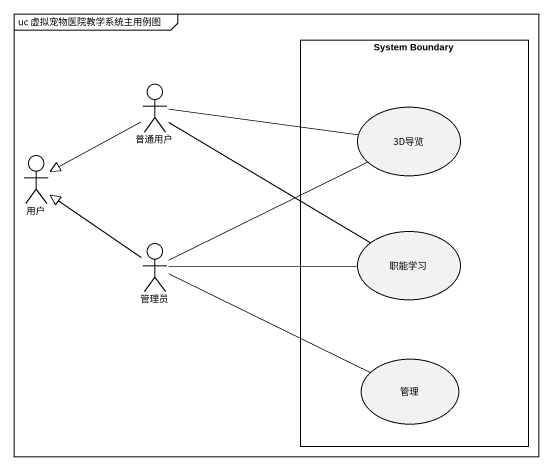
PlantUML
@startuml
mainframe uc 虚拟宠物医院教学系统主用例图
rectangle "System Boundary" as System_Boundary {
  usecase "3D导览" as u3D导览
  usecase 职能学习
  usecase 管理
}
actor 普通用户
actor 用户
actor 管理员
普通用户 --|> 用户
u3D导览 -left- 普通用户
u3D导览 -left- 管理员
职能学习 -left- 普通用户
职能学习 -left- 管理员
管理员 -up-|> 用户
管理 -left- 管理员
@enduml
